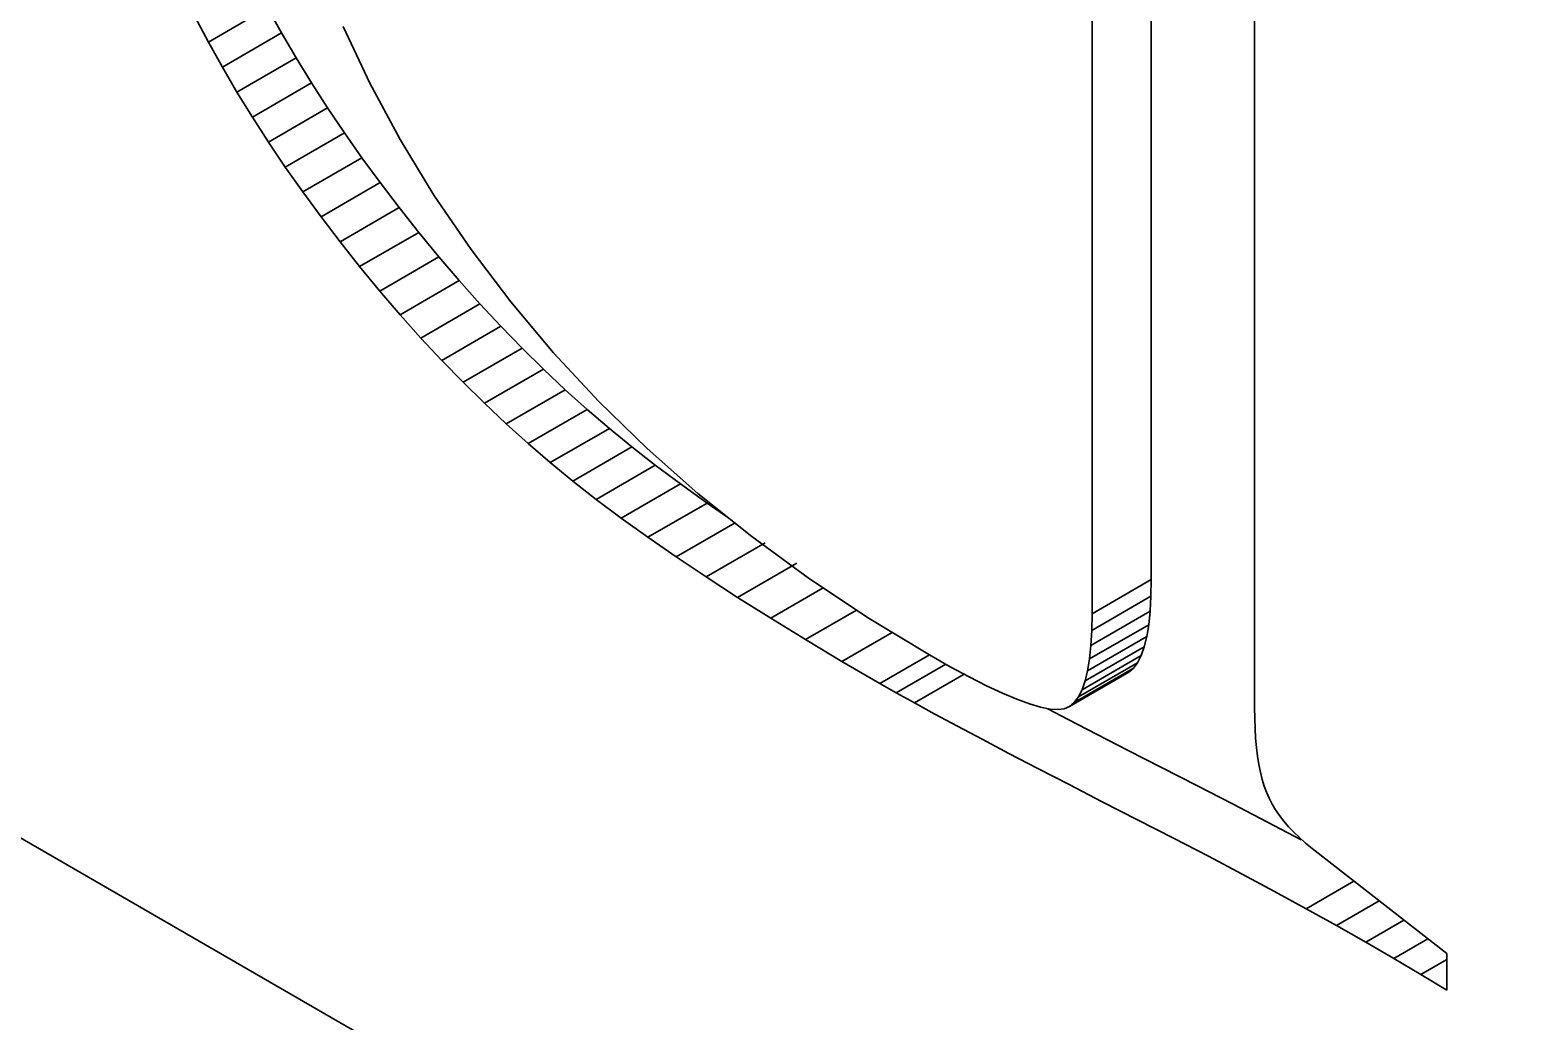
# Model space of a CAD drawing. Header units: millimetres. Extents: x -148 to 148, y -105 to 105.
# Drawn here: x 95.28 to 97.062, y -25.286 to -24.1 of the extents above; entities that cross this region are included whole.
import ezdxf

# ---------------------------------------------------------------- set-up
doc = ezdxf.new("R2010")
doc.units = ezdxf.units.MM
doc.layers.add('粗实线层', color=7, linetype='Continuous', lineweight=35)

msp = doc.modelspace()

# ---------------------------------------------------------------- linework, layer by layer
at = {"layer": '粗实线层', "color": 7, "lineweight": 35, "ltscale": 0.314351}
msp.add_line((101.1049, -28.4365), (90.2154, -22.1495), dxfattribs=at)
at = {"layer": '粗实线层', "color": 7, "lineweight": 35, "ltscale": 0.030107}
for p, q in [((96.6206, -24.7578), (96.6206, -23.5535)), ((96.5499, -24.7986), (96.5499, -23.5943))]:
    msp.add_line(p, q, dxfattribs=at)
at = {"layer": '粗实线层', "color": 7, "lineweight": 35, "ltscale": 0.03175}
msp.add_line((96.7442, -23.6409), (96.7442, -24.9109), dxfattribs=at)
at = {"layer": '粗实线层', "color": 7, "lineweight": 35, "ltscale": 0.002041}
for p, q in [((95.4931, -24.1149), (95.5638, -24.0741)), ((95.5098, -24.1448), (95.5805, -24.104)), ((95.5273, -24.1748), (95.598, -24.1339)), ((95.5457, -24.2046), (95.6164, -24.1638)), ((95.565, -24.2345), (95.6357, -24.1936)), ((95.5851, -24.2643), (95.6558, -24.2235)), ((95.606, -24.2941), (95.6767, -24.2533)), ((95.6278, -24.3238), (95.6986, -24.283)), ((95.6505, -24.3536), (95.7212, -24.3128)), ((95.674, -24.3833), (95.7447, -24.3425)), ((95.6981, -24.4126), (95.7688, -24.3718)), ((95.7225, -24.4411), (95.7932, -24.4002)), ((95.7472, -24.4688), (95.8179, -24.4279)), ((95.7722, -24.4956), (95.8429, -24.4548)), ((95.7976, -24.5217), (95.8683, -24.4809)), ((95.8232, -24.5469), (95.8939, -24.5061)), ((95.8491, -24.5714), (95.9198, -24.5306)), ((95.8754, -24.595), (95.9461, -24.5542)), ((95.902, -24.6179), (95.9727, -24.577)), ((95.9568, -24.6618), (96.0275, -24.621)), ((95.9868, -24.6842), (96.0575, -24.6434)), ((96.0186, -24.7071), (96.0894, -24.6663)), ((96.0525, -24.7305), (96.1232, -24.6897)), ((96.0882, -24.7545), (96.1589, -24.7137)), ((96.1259, -24.779), (96.1967, -24.7382)), ((96.5499, -24.7986), (96.6206, -24.7578)), ((96.5495, -24.8185), (96.6202, -24.7777)), ((96.5485, -24.8365), (96.6192, -24.7956)), ((96.5445, -24.8667), (96.6153, -24.8259)), ((96.5469, -24.8525), (96.6176, -24.8117)), ((96.5416, -24.879), (96.6123, -24.8382)), ((96.5336, -24.898), (96.6043, -24.8572)), ((96.5379, -24.8895), (96.6086, -24.8486)), ((96.523, -24.9094), (96.5937, -24.8685)), ((96.5286, -24.9046), (96.5993, -24.8638))]:
    msp.add_line(p, q, dxfattribs=at)
at = {"layer": '粗实线层', "color": 7, "lineweight": 35, "ltscale": 0.000856931}
for p, q in [((95.5805, -24.104), (95.5638, -24.0741)), ((95.5098, -24.1448), (95.4931, -24.1149))]:
    msp.add_line(p, q, dxfattribs=at)
at = {"layer": '粗实线层', "color": 7, "lineweight": 35, "ltscale": 0.00084707}
msp.add_line((95.4931, -24.1149), (95.4773, -24.085), dxfattribs=at)
at = {"layer": '粗实线层', "color": 7, "lineweight": 35, "ltscale": 0.001873}
msp.add_line((95.6541, -24.0963), (95.6861, -24.1641), dxfattribs=at)
at = {"layer": '粗实线层', "color": 7, "lineweight": 35, "ltscale": 0.000866355}
msp.add_line((95.598, -24.1339), (95.5805, -24.104), dxfattribs=at)
at = {"layer": '粗实线层', "color": 7, "lineweight": 35, "ltscale": 0.000866684}
msp.add_line((95.5273, -24.1748), (95.5098, -24.1448), dxfattribs=at)
at = {"layer": '粗实线层', "color": 7, "lineweight": 35, "ltscale": 0.000877231}
for p, q in [((95.6164, -24.1638), (95.598, -24.1339)), ((95.5457, -24.2046), (95.5273, -24.1748))]:
    msp.add_line(p, q, dxfattribs=at)
at = {"layer": '粗实线层', "color": 7, "lineweight": 35, "ltscale": 0.000887773}
for p, q in [((95.6357, -24.1936), (95.6164, -24.1638)), ((95.565, -24.2345), (95.5457, -24.2046))]:
    msp.add_line(p, q, dxfattribs=at)
at = {"layer": '粗实线层', "color": 7, "lineweight": 35, "ltscale": 0.001908}
msp.add_line((95.6861, -24.1641), (95.7224, -24.2312), dxfattribs=at)
at = {"layer": '粗实线层', "color": 7, "lineweight": 35, "ltscale": 0.000899423}
msp.add_line((95.6558, -24.2235), (95.6357, -24.1936), dxfattribs=at)
at = {"layer": '粗实线层', "color": 7, "lineweight": 35, "ltscale": 0.000899107}
msp.add_line((95.5851, -24.2643), (95.565, -24.2345), dxfattribs=at)
at = {"layer": '粗实线层', "color": 7, "lineweight": 35, "ltscale": 0.000910382}
for p, q in [((95.6767, -24.2533), (95.6558, -24.2235)), ((95.606, -24.2941), (95.5851, -24.2643))]:
    msp.add_line(p, q, dxfattribs=at)
at = {"layer": '粗实线层', "color": 7, "lineweight": 35, "ltscale": 0.001948}
msp.add_line((95.7224, -24.2312), (95.7629, -24.2978), dxfattribs=at)
at = {"layer": '粗实线层', "color": 7, "lineweight": 35, "ltscale": 0.000922529}
for p, q in [((95.6986, -24.283), (95.6767, -24.2533)), ((95.6278, -24.3238), (95.606, -24.2941))]:
    msp.add_line(p, q, dxfattribs=at)
at = {"layer": '粗实线层', "color": 7, "lineweight": 35, "ltscale": 0.000934704}
for p, q in [((95.7212, -24.3128), (95.6986, -24.283)), ((95.6505, -24.3536), (95.6278, -24.3238))]:
    msp.add_line(p, q, dxfattribs=at)
at = {"layer": '粗实线层', "color": 7, "lineweight": 35, "ltscale": 0.001969}
msp.add_line((95.7629, -24.2978), (95.8072, -24.3629), dxfattribs=at)
at = {"layer": '粗实线层', "color": 7, "lineweight": 35, "ltscale": 0.000946906}
msp.add_line((95.7447, -24.3425), (95.7212, -24.3128), dxfattribs=at)
at = {"layer": '粗实线层', "color": 7, "lineweight": 35, "ltscale": 0.000948291}
for p, q in [((95.7688, -24.3718), (95.7447, -24.3425)), ((95.6981, -24.4126), (95.674, -24.3833))]:
    msp.add_line(p, q, dxfattribs=at)
at = {"layer": '粗实线层', "color": 7, "lineweight": 35, "ltscale": 0.000947205}
msp.add_line((95.674, -24.3833), (95.6505, -24.3536), dxfattribs=at)
at = {"layer": '粗实线层', "color": 7, "lineweight": 35, "ltscale": 0.001972}
msp.add_line((95.8072, -24.3629), (95.8549, -24.4257), dxfattribs=at)
at = {"layer": '粗实线层', "color": 7, "lineweight": 35, "ltscale": 0.000937709}
for p, q in [((95.7932, -24.4002), (95.7688, -24.3718)), ((95.7225, -24.4411), (95.6981, -24.4126))]:
    msp.add_line(p, q, dxfattribs=at)
at = {"layer": '粗实线层', "color": 7, "lineweight": 35, "ltscale": 0.000927764}
for p, q in [((95.8179, -24.4279), (95.7932, -24.4002)), ((95.7472, -24.4688), (95.7225, -24.4411))]:
    msp.add_line(p, q, dxfattribs=at)
at = {"layer": '粗实线层', "color": 7, "lineweight": 35, "ltscale": 0.000917706}
msp.add_line((95.8429, -24.4548), (95.8179, -24.4279), dxfattribs=at)
at = {"layer": '粗实线层', "color": 7, "lineweight": 35, "ltscale": 0.00198}
msp.add_line((95.8549, -24.4257), (95.9058, -24.4864), dxfattribs=at)
at = {"layer": '粗实线层', "color": 7, "lineweight": 35, "ltscale": 0.000917426}
msp.add_line((95.7722, -24.4956), (95.7472, -24.4688), dxfattribs=at)
at = {"layer": '粗实线层', "color": 7, "lineweight": 35, "ltscale": 0.000908576}
msp.add_line((95.8683, -24.4809), (95.8429, -24.4548), dxfattribs=at)
at = {"layer": '粗实线层', "color": 7, "lineweight": 35, "ltscale": 0.000900147}
msp.add_line((95.8939, -24.5061), (95.8683, -24.4809), dxfattribs=at)
at = {"layer": '粗实线层', "color": 7, "lineweight": 35, "ltscale": 0.001993}
msp.add_line((95.9058, -24.4864), (95.9601, -24.5448), dxfattribs=at)
at = {"layer": '粗实线层', "color": 7, "lineweight": 35, "ltscale": 0.00090885}
msp.add_line((95.7976, -24.5217), (95.7722, -24.4956), dxfattribs=at)
at = {"layer": '粗实线层', "color": 7, "lineweight": 35, "ltscale": 0.000890796}
msp.add_line((95.9198, -24.5306), (95.8939, -24.5061), dxfattribs=at)
at = {"layer": '粗实线层', "color": 7, "lineweight": 35, "ltscale": 0.000899608}
msp.add_line((95.8232, -24.5469), (95.7976, -24.5217), dxfattribs=at)
at = {"layer": '粗实线层', "color": 7, "lineweight": 35, "ltscale": 0.000883269}
msp.add_line((95.9461, -24.5542), (95.9198, -24.5306), dxfattribs=at)
at = {"layer": '粗实线层', "color": 7, "lineweight": 35, "ltscale": 0.000891073}
msp.add_line((95.8491, -24.5714), (95.8232, -24.5469), dxfattribs=at)
at = {"layer": '粗实线层', "color": 7, "lineweight": 35, "ltscale": 0.000875356}
for p, q in [((95.9727, -24.577), (95.9461, -24.5542)), ((95.902, -24.6179), (95.8754, -24.595))]:
    msp.add_line(p, q, dxfattribs=at)
at = {"layer": '粗实线层', "color": 7, "lineweight": 35, "ltscale": 0.002011}
msp.add_line((95.9601, -24.5448), (96.0177, -24.6009), dxfattribs=at)
at = {"layer": '粗实线层', "color": 7, "lineweight": 35, "ltscale": 0.000883524}
msp.add_line((95.8754, -24.595), (95.8491, -24.5714), dxfattribs=at)
at = {"layer": '粗实线层', "color": 7, "lineweight": 35, "ltscale": 0.00086903}
msp.add_line((95.9995, -24.5991), (95.9727, -24.577), dxfattribs=at)
at = {"layer": '粗实线层', "color": 7, "lineweight": 35, "ltscale": 0.002042}
msp.add_line((95.9288, -24.6399), (95.9995, -24.5991), dxfattribs=at)
at = {"layer": '粗实线层', "color": 7, "lineweight": 35, "ltscale": 0.000888088}
msp.add_line((96.0275, -24.621), (95.9995, -24.5991), dxfattribs=at)
at = {"layer": '粗实线层', "color": 7, "lineweight": 35, "ltscale": 0.002033}
msp.add_line((96.0177, -24.6009), (96.0786, -24.6548), dxfattribs=at)
at = {"layer": '粗实线层', "color": 7, "lineweight": 35, "ltscale": 0.000868735}
msp.add_line((95.9288, -24.6399), (95.902, -24.6179), dxfattribs=at)
at = {"layer": '粗实线层', "color": 7, "lineweight": 35, "ltscale": 0.000934754}
for p, q in [((96.0575, -24.6434), (96.0275, -24.621)), ((95.9868, -24.6842), (95.9568, -24.6618))]:
    msp.add_line(p, q, dxfattribs=at)
at = {"layer": '粗实线层', "color": 7, "lineweight": 35, "ltscale": 0.000888389}
msp.add_line((95.9568, -24.6618), (95.9288, -24.6399), dxfattribs=at)
at = {"layer": '粗实线层', "color": 7, "lineweight": 35, "ltscale": 0.000982024}
msp.add_line((96.0894, -24.6663), (96.0575, -24.6434), dxfattribs=at)
at = {"layer": '粗实线层', "color": 7, "lineweight": 35, "ltscale": 0.00206}
msp.add_line((96.0786, -24.6548), (96.1429, -24.7064), dxfattribs=at)
at = {"layer": '粗实线层', "color": 7, "lineweight": 35, "ltscale": 0.000788133}
msp.add_line((96.1153, -24.6842), (96.0894, -24.6663), dxfattribs=at)
at = {"layer": '粗实线层', "color": 7, "lineweight": 35, "ltscale": 0.000981801}
msp.add_line((96.0186, -24.7071), (95.9868, -24.6842), dxfattribs=at)
at = {"layer": '粗实线层', "color": 7, "lineweight": 35, "ltscale": 0.001029}
msp.add_line((96.0525, -24.7305), (96.0186, -24.7071), dxfattribs=at)
at = {"layer": '粗实线层', "color": 7, "lineweight": 35, "ltscale": 0.002092}
msp.add_line((96.1429, -24.7064), (96.2104, -24.7558), dxfattribs=at)
at = {"layer": '粗实线层', "color": 7, "lineweight": 35, "ltscale": 0.001076}
msp.add_line((96.0882, -24.7545), (96.0525, -24.7305), dxfattribs=at)
at = {"layer": '粗实线层', "color": 7, "lineweight": 35, "ltscale": 0.001124}
msp.add_line((96.1259, -24.779), (96.0882, -24.7545), dxfattribs=at)
at = {"layer": '粗实线层', "color": 7, "lineweight": 35, "ltscale": 0.002128}
msp.add_line((96.2104, -24.7558), (96.2813, -24.803), dxfattribs=at)
at = {"layer": '粗实线层', "color": 7, "lineweight": 35, "ltscale": 0.001811}
msp.add_line((96.1656, -24.804), (96.2284, -24.7678), dxfattribs=at)
at = {"layer": '粗实线层', "color": 7, "lineweight": 35, "ltscale": 0.000496357}
msp.add_line((96.6202, -24.7777), (96.6206, -24.7578), dxfattribs=at)
at = {"layer": '粗实线层', "color": 7, "lineweight": 35, "ltscale": 0.001172}
msp.add_line((96.1656, -24.804), (96.1259, -24.779), dxfattribs=at)
at = {"layer": '粗实线层', "color": 7, "lineweight": 35, "ltscale": 0.000450076}
msp.add_line((96.6192, -24.7956), (96.6202, -24.7777), dxfattribs=at)
at = {"layer": '粗实线层', "color": 7, "lineweight": 35, "ltscale": 0.00122}
msp.add_line((96.2072, -24.8295), (96.1656, -24.804), dxfattribs=at)
at = {"layer": '粗实线层', "color": 7, "lineweight": 35, "ltscale": 0.001761}
msp.add_line((96.2072, -24.8295), (96.2682, -24.7943), dxfattribs=at)
at = {"layer": '粗实线层', "color": 7, "lineweight": 35, "ltscale": 0.002168}
msp.add_line((96.2813, -24.803), (96.3555, -24.8479), dxfattribs=at)
at = {"layer": '粗实线层', "color": 7, "lineweight": 35, "ltscale": 0.000496738}
msp.add_line((96.5495, -24.8185), (96.5499, -24.7986), dxfattribs=at)
at = {"layer": '粗实线层', "color": 7, "lineweight": 35, "ltscale": 0.000404174}
for p, q in [((96.6176, -24.8117), (96.6192, -24.7956)), ((96.5469, -24.8525), (96.5485, -24.8365))]:
    msp.add_line(p, q, dxfattribs=at)
at = {"layer": '粗实线层', "color": 7, "lineweight": 35, "ltscale": 0.001734}
msp.add_line((96.2508, -24.8556), (96.3108, -24.8209), dxfattribs=at)
at = {"layer": '粗实线层', "color": 7, "lineweight": 35, "ltscale": 0.000449695}
msp.add_line((96.5485, -24.8365), (96.5495, -24.8185), dxfattribs=at)
at = {"layer": '粗实线层', "color": 7, "lineweight": 35, "ltscale": 0.000316335}
for p, q in [((96.6123, -24.8382), (96.6153, -24.8259)), ((96.5416, -24.879), (96.5445, -24.8667))]:
    msp.add_line(p, q, dxfattribs=at)
at = {"layer": '粗实线层', "color": 7, "lineweight": 35, "ltscale": 0.000359536}
for p, q in [((96.6153, -24.8259), (96.6176, -24.8117)), ((96.5445, -24.8667), (96.5469, -24.8525))]:
    msp.add_line(p, q, dxfattribs=at)
at = {"layer": '粗实线层', "color": 7, "lineweight": 35, "ltscale": 0.001269}
msp.add_line((96.2508, -24.8556), (96.2072, -24.8295), dxfattribs=at)
at = {"layer": '粗实线层', "color": 7, "lineweight": 35, "ltscale": 0.000275801}
msp.add_line((96.6086, -24.8486), (96.6123, -24.8382), dxfattribs=at)
at = {"layer": '粗实线层', "color": 7, "lineweight": 35, "ltscale": 0.001317}
msp.add_line((96.2962, -24.8821), (96.2508, -24.8556), dxfattribs=at)
at = {"layer": '粗实线层', "color": 7, "lineweight": 35, "ltscale": 0.00171}
msp.add_line((96.2962, -24.8821), (96.3555, -24.8479), dxfattribs=at)
at = {"layer": '粗实线层', "color": 7, "lineweight": 35, "ltscale": 0.001713}
msp.add_line((96.3155, -24.8931), (96.3749, -24.8589), dxfattribs=at)
at = {"layer": '粗实线层', "color": 7, "lineweight": 35, "ltscale": 0.000708225}
msp.add_line((96.3555, -24.8479), (96.3801, -24.8619), dxfattribs=at)
at = {"layer": '粗实线层', "color": 7, "lineweight": 35, "ltscale": 0.000646194}
msp.add_line((96.3801, -24.8619), (96.4029, -24.8741), dxfattribs=at)
at = {"layer": '粗实线层', "color": 7, "lineweight": 35, "ltscale": 0.000207596}
for p, q in [((96.5993, -24.8638), (96.6043, -24.8572)), ((96.5286, -24.9046), (96.5336, -24.898))]:
    msp.add_line(p, q, dxfattribs=at)
at = {"layer": '粗实线层', "color": 7, "lineweight": 35, "ltscale": 0.000238839}
for p, q in [((96.6043, -24.8572), (96.6086, -24.8486)), ((96.5336, -24.898), (96.5379, -24.8895))]:
    msp.add_line(p, q, dxfattribs=at)
at = {"layer": '粗实线层', "color": 7, "lineweight": 35, "ltscale": 0.001719}
msp.add_line((96.3374, -24.9053), (96.3969, -24.8709), dxfattribs=at)
at = {"layer": '粗实线层', "color": 7, "lineweight": 35, "ltscale": 0.000585168}
msp.add_line((96.4029, -24.8741), (96.4238, -24.8847), dxfattribs=at)
at = {"layer": '粗实线层', "color": 7, "lineweight": 35, "ltscale": 0.000276161}
msp.add_line((96.5379, -24.8895), (96.5416, -24.879), dxfattribs=at)
at = {"layer": '粗实线层', "color": 7, "lineweight": 35, "ltscale": 0.000184089}
for p, q in [((96.5937, -24.8685), (96.5993, -24.8638)), ((96.523, -24.9094), (96.5286, -24.9046))]:
    msp.add_line(p, q, dxfattribs=at)
at = {"layer": '粗实线层', "color": 7, "lineweight": 35, "ltscale": 0.000555106}
msp.add_line((96.3155, -24.8931), (96.2962, -24.8821), dxfattribs=at)
at = {"layer": '粗实线层', "color": 7, "lineweight": 35, "ltscale": 0.000625172}
msp.add_line((96.3374, -24.9053), (96.3155, -24.8931), dxfattribs=at)
at = {"layer": '粗实线层', "color": 7, "lineweight": 35, "ltscale": 0.000524056}
msp.add_line((96.4238, -24.8847), (96.4427, -24.8937), dxfattribs=at)
at = {"layer": '粗实线层', "color": 7, "lineweight": 35, "ltscale": 0.000463529}
msp.add_line((96.4427, -24.8937), (96.4598, -24.9009), dxfattribs=at)
at = {"layer": '粗实线层', "color": 7, "lineweight": 35, "ltscale": 0.000695477}
msp.add_line((96.3618, -24.9186), (96.3374, -24.9053), dxfattribs=at)
at = {"layer": '粗实线层', "color": 7, "lineweight": 35, "ltscale": 0.000404558}
msp.add_line((96.4598, -24.9009), (96.475, -24.9065), dxfattribs=at)
at = {"layer": '粗实线层', "color": 7, "lineweight": 35, "ltscale": 0.000345799}
msp.add_line((96.475, -24.9065), (96.4882, -24.9105), dxfattribs=at)
at = {"layer": '粗实线层', "color": 7, "lineweight": 35, "ltscale": 0.000290123}
msp.add_line((96.4882, -24.9105), (96.4996, -24.9127), dxfattribs=at)
at = {"layer": '粗实线层', "color": 7, "lineweight": 35, "ltscale": 0.000681002}
msp.add_line((96.5211, -24.9249), (96.497, -24.9122), dxfattribs=at)
at = {"layer": '粗实线层', "color": 7, "lineweight": 35, "ltscale": 0.000237717}
msp.add_line((96.4996, -24.9127), (96.5091, -24.9133), dxfattribs=at)
at = {"layer": '粗实线层', "color": 7, "lineweight": 35, "ltscale": 0.000191515}
msp.add_line((96.5091, -24.9133), (96.5167, -24.9122), dxfattribs=at)
at = {"layer": '粗实线层', "color": 7, "lineweight": 35, "ltscale": 0.000172944}
msp.add_line((96.5167, -24.9122), (96.523, -24.9094), dxfattribs=at)
at = {"layer": '粗实线层', "color": 7, "lineweight": 35, "ltscale": 0.000320834}
msp.add_line((96.7442, -24.9109), (96.7444, -24.9237), dxfattribs=at)
at = {"layer": '粗实线层', "color": 7, "lineweight": 35, "ltscale": 0.000765997}
msp.add_line((96.3888, -24.9331), (96.3618, -24.9186), dxfattribs=at)
at = {"layer": '粗实线层', "color": 7, "lineweight": 35, "ltscale": 0.000836183}
msp.add_line((96.4183, -24.9488), (96.3888, -24.9331), dxfattribs=at)
at = {"layer": '粗实线层', "color": 7, "lineweight": 35, "ltscale": 0.000977149}
msp.add_line((96.5558, -24.9429), (96.5211, -24.9249), dxfattribs=at)
at = {"layer": '粗实线层', "color": 7, "lineweight": 35, "ltscale": 0.000306125}
msp.add_line((96.7444, -24.9237), (96.7448, -24.9359), dxfattribs=at)
at = {"layer": '粗实线层', "color": 7, "lineweight": 35, "ltscale": 0.00090641}
msp.add_line((96.4504, -24.9657), (96.4183, -24.9488), dxfattribs=at)
at = {"layer": '粗实线层', "color": 7, "lineweight": 35, "ltscale": 0.001047}
for p, q in [((96.593, -24.9622), (96.5558, -24.9429)), ((96.5223, -25.003), (96.4851, -24.9838))]:
    msp.add_line(p, q, dxfattribs=at)
at = {"layer": '粗实线层', "color": 7, "lineweight": 35, "ltscale": 0.000291232}
msp.add_line((96.7448, -24.9359), (96.7455, -24.9476), dxfattribs=at)
at = {"layer": '粗实线层', "color": 7, "lineweight": 35, "ltscale": 0.000276915}
msp.add_line((96.7455, -24.9476), (96.7465, -24.9586), dxfattribs=at)
at = {"layer": '粗实线层', "color": 7, "lineweight": 35, "ltscale": 0.000977325}
msp.add_line((96.4851, -24.9838), (96.4504, -24.9657), dxfattribs=at)
at = {"layer": '粗实线层', "color": 7, "lineweight": 35, "ltscale": 0.001118}
for p, q in [((96.6328, -24.9826), (96.593, -24.9622)), ((96.562, -25.0234), (96.5223, -25.003))]:
    msp.add_line(p, q, dxfattribs=at)
at = {"layer": '粗实线层', "color": 7, "lineweight": 35, "ltscale": 0.000262507}
msp.add_line((96.7465, -24.9586), (96.7478, -24.969), dxfattribs=at)
at = {"layer": '粗实线层', "color": 7, "lineweight": 35, "ltscale": 0.000249106}
msp.add_line((96.7478, -24.969), (96.7493, -24.9789), dxfattribs=at)
at = {"layer": '粗实线层', "color": 7, "lineweight": 35, "ltscale": 0.001188}
for p, q in [((96.6751, -25.0042), (96.6328, -24.9826)), ((96.6044, -25.045), (96.562, -25.0234))]:
    msp.add_line(p, q, dxfattribs=at)
at = {"layer": '粗实线层', "color": 7, "lineweight": 35, "ltscale": 0.000234986}
msp.add_line((96.7493, -24.9789), (96.7512, -24.9881), dxfattribs=at)
at = {"layer": '粗实线层', "color": 7, "lineweight": 35, "ltscale": 0.001206}
for p, q in [((96.718, -25.0261), (96.6751, -25.0042)), ((96.6473, -25.067), (96.6044, -25.045))]:
    msp.add_line(p, q, dxfattribs=at)
at = {"layer": '粗实线层', "color": 7, "lineweight": 35, "ltscale": 0.000222048}
msp.add_line((96.7512, -24.9881), (96.7533, -24.9967), dxfattribs=at)
at = {"layer": '粗实线层', "color": 7, "lineweight": 35, "ltscale": 0.000209255}
msp.add_line((96.7533, -24.9967), (96.7558, -25.0047), dxfattribs=at)
at = {"layer": '粗实线层', "color": 7, "lineweight": 35, "ltscale": 0.000197665}
msp.add_line((96.7558, -25.0047), (96.7585, -25.0121), dxfattribs=at)
at = {"layer": '粗实线层', "color": 7, "lineweight": 35, "ltscale": 0.000192851}
msp.add_line((96.7585, -25.0121), (96.7616, -25.0192), dxfattribs=at)
at = {"layer": '粗实线层', "color": 7, "lineweight": 35, "ltscale": 0.000197233}
msp.add_line((96.7616, -25.0192), (96.7652, -25.0262), dxfattribs=at)
at = {"layer": '粗实线层', "color": 7, "lineweight": 35, "ltscale": 0.001173}
for p, q in [((96.7597, -25.0478), (96.718, -25.0261)), ((96.689, -25.0886), (96.6473, -25.067))]:
    msp.add_line(p, q, dxfattribs=at)
at = {"layer": '粗实线层', "color": 7, "lineweight": 35, "ltscale": 0.000201368}
msp.add_line((96.7652, -25.0262), (96.7693, -25.0331), dxfattribs=at)
at = {"layer": '粗实线层', "color": 7, "lineweight": 35, "ltscale": 0.00020686}
msp.add_line((96.7693, -25.0331), (96.774, -25.0399), dxfattribs=at)
at = {"layer": '粗实线层', "color": 7, "lineweight": 35, "ltscale": 0.000212723}
msp.add_line((96.774, -25.0399), (96.7792, -25.0467), dxfattribs=at)
at = {"layer": '粗实线层', "color": 7, "lineweight": 35, "ltscale": 0.001139}
for p, q in [((96.8, -25.0691), (96.7597, -25.0478)), ((96.7293, -25.1099), (96.689, -25.0886))]:
    msp.add_line(p, q, dxfattribs=at)
at = {"layer": '粗实线层', "color": 7, "lineweight": 35, "ltscale": 0.000219418}
msp.add_line((96.7792, -25.0467), (96.7849, -25.0534), dxfattribs=at)
at = {"layer": '粗实线层', "color": 7, "lineweight": 35, "ltscale": 0.000226659}
msp.add_line((96.7849, -25.0534), (96.7911, -25.0599), dxfattribs=at)
at = {"layer": '粗实线层', "color": 7, "lineweight": 35, "ltscale": 0.000234174}
msp.add_line((96.7911, -25.0599), (96.7979, -25.0664), dxfattribs=at)
at = {"layer": '粗实线层', "color": 7, "lineweight": 35, "ltscale": 0.000242697}
msp.add_line((96.7979, -25.0664), (96.8052, -25.0729), dxfattribs=at)
at = {"layer": '粗实线层', "color": 7, "lineweight": 35, "ltscale": 0.000251118}
msp.add_line((96.8052, -25.0729), (96.813, -25.0792), dxfattribs=at)
at = {"layer": '粗实线层', "color": 7, "lineweight": 35, "ltscale": 0.005114}
msp.add_line((96.813, -25.0792), (96.9742, -25.2051), dxfattribs=at)
at = {"layer": '粗实线层', "color": 7, "lineweight": 35, "ltscale": 0.001106}
msp.add_line((96.7682, -25.1308), (96.7293, -25.1099), dxfattribs=at)
at = {"layer": '粗实线层', "color": 7, "lineweight": 35, "ltscale": 0.001652}
msp.add_line((96.8059, -25.1514), (96.8631, -25.1183), dxfattribs=at)
at = {"layer": '粗实线层', "color": 7, "lineweight": 35, "ltscale": 0.001072}
msp.add_line((96.8059, -25.1514), (96.7682, -25.1308), dxfattribs=at)
at = {"layer": '粗实线层', "color": 7, "lineweight": 35, "ltscale": 0.001479}
msp.add_line((96.8422, -25.1716), (96.8934, -25.142), dxfattribs=at)
at = {"layer": '粗实线层', "color": 7, "lineweight": 35, "ltscale": 0.001039}
msp.add_line((96.8422, -25.1716), (96.8059, -25.1514), dxfattribs=at)
at = {"layer": '粗实线层', "color": 7, "lineweight": 35, "ltscale": 0.00132}
msp.add_line((96.8772, -25.1914), (96.9229, -25.165), dxfattribs=at)
at = {"layer": '粗实线层', "color": 7, "lineweight": 35, "ltscale": 0.001006}
msp.add_line((96.8772, -25.1914), (96.8422, -25.1716), dxfattribs=at)
at = {"layer": '粗实线层', "color": 7, "lineweight": 35, "ltscale": 0.000972731}
msp.add_line((96.9108, -25.211), (96.8772, -25.1914), dxfattribs=at)
at = {"layer": '粗实线层', "color": 7, "lineweight": 35, "ltscale": 0.001176}
msp.add_line((96.9108, -25.211), (96.9515, -25.1874), dxfattribs=at)
at = {"layer": '粗实线层', "color": 7, "lineweight": 35, "ltscale": 0.000939274}
msp.add_line((96.9431, -25.2301), (96.9108, -25.211), dxfattribs=at)
at = {"layer": '粗实线层', "color": 7, "lineweight": 35, "ltscale": 0.000895029}
msp.add_line((96.9431, -25.2301), (96.9742, -25.2122), dxfattribs=at)
at = {"layer": '粗实线层', "color": 7, "lineweight": 35, "ltscale": 0.001094}
msp.add_line((96.9742, -25.2051), (96.9742, -25.2489), dxfattribs=at)
at = {"layer": '粗实线层', "color": 7, "lineweight": 35, "ltscale": 0.000906293}
msp.add_line((96.9742, -25.2489), (96.9431, -25.2301), dxfattribs=at)

doc.saveas('drawing.dxf')
